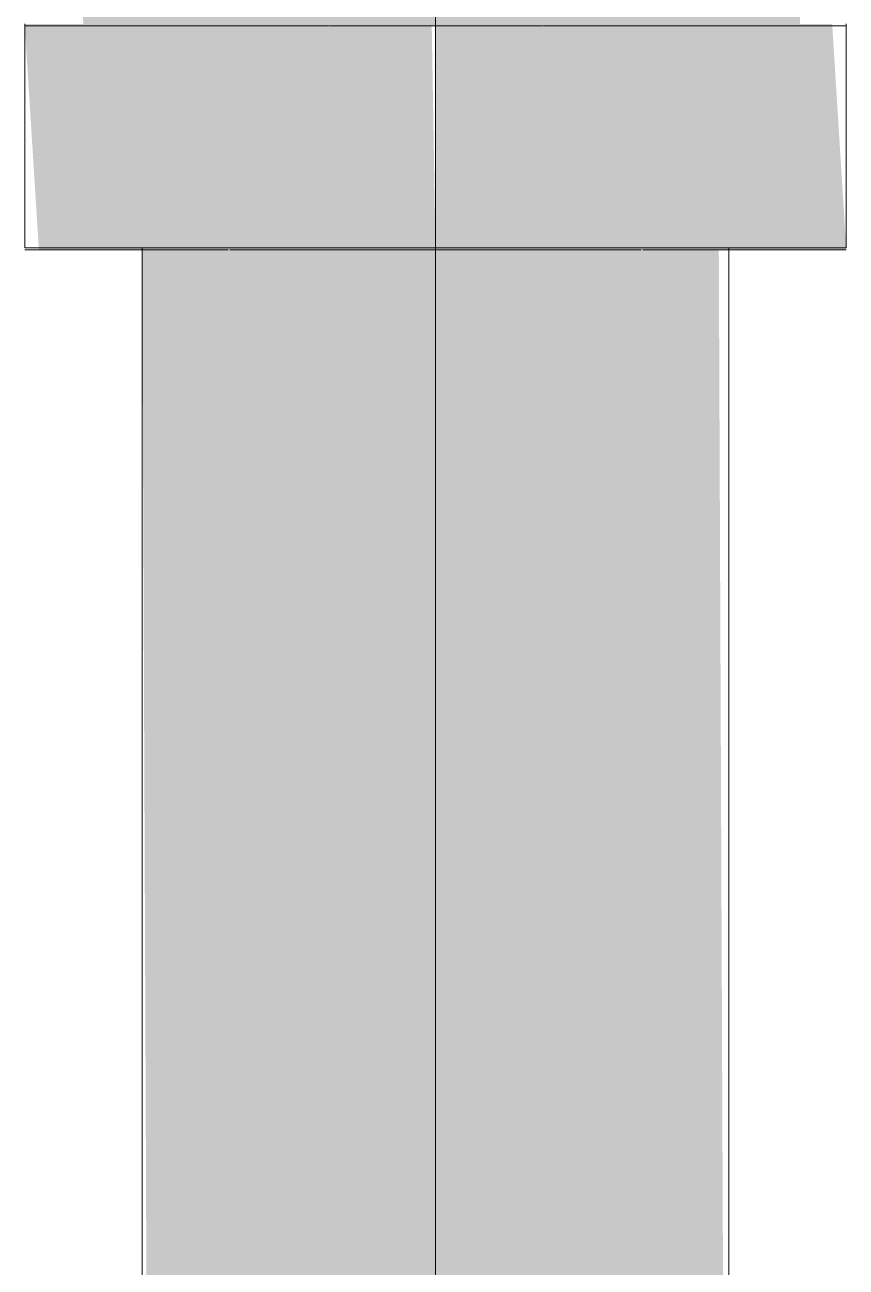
# Model space of a CAD drawing. Header units: millimetres. Extents: x -4000 to 187956, y -58990 to 162485.
# Drawn here: x 14216.2 to 14283.8, y 134320.2 to 134422.3 of the extents above; entities that cross this region are included whole.
import ezdxf

# ---------------------------------------------------------------- set-up
doc = ezdxf.new("R2010")
doc.units = ezdxf.units.MM
doc.linetypes.add('Dash 1_16_', pattern=[317.5, 158.75, -158.75])
doc.layers.add('P-PIPE', color=3, linetype='Continuous', lineweight=9)
doc.layers.add('P-PIPE-CNTR', color=3, linetype='Continuous', lineweight=9)

msp = doc.modelspace()

# ---------------------------------------------------------------- hatches: boundary and pattern name
at = {"layer": 'P-PIPE', "transparency": 33554534}
for points in [[(14246.12, 134422.27), (14250, 134422.27), (14249.69, 134429), (14242.55, 134430.29), (14236.29, 134433.98), (14231.74, 134439.41), (14229.2, 134446.29), (14229.2, 134453.9), (14231.98, 134461.04), (14236.3, 134466.19), (14242.55, 134469.88), (14250, 134471.24), (14250, 134477.95), (14220, 134477.95), (14221.02, 134422.27), (14242.24, 134422.27)], [(14265, 134422.27), (14280, 134422.27), (14278.98, 134477.95), (14250, 134477.95), (14250, 134471.24), (14257.45, 134469.88), (14264.83, 134464.85), (14268.26, 134460.76), (14270.81, 134453.9), (14270.81, 134446.29), (14266.64, 134437.48), (14263.71, 134433.98), (14257.45, 134430.29), (14250, 134428.94), (14250, 134422.27), (14261.38, 134422.27)], [(14250, 134403.99), (14249.69, 134422.41), (14216.21, 134422.41), (14217.37, 134403.99), (14241.26, 134403.99)], [(14250, 134403.84), (14249.69, 134422.27), (14216.21, 134422.27), (14217.37, 134403.84), (14241.26, 134403.84)], [(14258.75, 134403.99), (14283.79, 134403.99), (14282.64, 134422.41), (14250, 134422.41), (14250, 134403.99)], [(14258.75, 134403.84), (14283.79, 134403.84), (14282.64, 134422.27), (14250, 134422.27), (14250, 134403.84)], [(14243.76, 134203.66), (14250, 134203.66), (14250, 134403.99), (14225.87, 134403.99), (14226.69, 134203.66), (14237.94, 134203.66)], [(14243.76, 134203.51), (14250, 134203.51), (14250, 134403.84), (14225.87, 134403.84), (14226.69, 134203.51), (14237.94, 134203.51)], [(14250, 134203.66), (14274.13, 134203.66), (14273.31, 134403.99), (14250, 134403.99), (14250, 134346.22)], [(14250, 134203.51), (14274.13, 134203.51), (14273.31, 134403.84), (14250, 134403.84), (14250, 134346.22)]]:
    msp.add_hatch(color=1, dxfattribs=at).paths.add_polyline_path(points)

# ---------------------------------------------------------------- linework, layer by layer
at = {"layer": 'P-PIPE', "color": 20, "lineweight": 13}
for p, q in [((14216.21, 134422.41), (14216.21, 134403.99)), ((14216.21, 134422.27), (14216.21, 134403.99)), ((14217.37, 134422.27), (14216.21, 134422.27)), ((14217.37, 134422.27), (14216.21, 134422.27)), ((14219.82, 134422.27), (14217.38, 134422.27)), ((14220.74, 134422.27), (14217.38, 134422.27)), ((14220, 134422.27), (14225.91, 134422.27)), ((14220, 134422.27), (14221.02, 134422.27)), ((14226.11, 134422.27), (14220.78, 134422.27)), ((14226.11, 134422.27), (14220.98, 134422.27)), ((14221.02, 134422.27), (14224.02, 134422.27)), ((14224.02, 134422.27), (14225.91, 134422.27)), ((14225.96, 134422.27), (14231.74, 134422.27)), ((14225.96, 134422.27), (14228.79, 134422.27)), ((14231.8, 134422.27), (14226.16, 134422.27)), ((14233.11, 134422.27), (14226.16, 134422.27)), ((14228.79, 134422.27), (14231.82, 134422.27)), ((14233.11, 134422.27), (14231.89, 134422.27)), ((14233.04, 134422.27), (14241.21, 134422.27)), ((14233.04, 134422.27), (14235, 134422.27)), ((14241.26, 134422.27), (14233.17, 134422.27)), ((14241.26, 134422.27), (14233.17, 134422.27)), ((14235, 134422.27), (14241.21, 134422.27)), ((14250, 134422.27), (14241.32, 134422.27)), ((14249.68, 134422.27), (14242.22, 134422.27)), ((14242.24, 134422.27), (14249.68, 134422.27)), ((14242.24, 134422.27), (14250, 134422.27)), ((14250, 134422.27), (14249.68, 134422.27)), ((14249.68, 134422.27), (14250, 134422.27)), ((14257.78, 134422.27), (14250.07, 134422.27)), ((14258.75, 134422.27), (14250.07, 134422.27)), ((14250.07, 134422.27), (14257.77, 134422.27)), ((14250.07, 134422.27), (14257.77, 134422.27)), ((14267.45, 134422.27), (14258.81, 134422.27)), ((14273.89, 134422.27), (14258.81, 134422.27)), ((14258.85, 134422.27), (14267.02, 134422.27)), ((14258.85, 134422.27), (14265, 134422.27)), ((14265, 134422.27), (14267.02, 134422.27)), ((14267.55, 134422.27), (14271.21, 134422.27)), ((14273.89, 134422.27), (14268.21, 134422.27)), ((14268.26, 134422.27), (14274.09, 134422.27)), ((14271.21, 134422.27), (14274.09, 134422.27)), ((14279.03, 134422.27), (14273.94, 134422.27)), ((14279.26, 134422.27), (14273.94, 134422.27)), ((14274.13, 134422.27), (14280, 134422.27)), ((14274.13, 134422.27), (14275.98, 134422.27)), ((14275.98, 134422.27), (14278.98, 134422.27)), ((14278.98, 134422.27), (14280, 134422.27)), ((14283.79, 134422.27), (14279.3, 134422.27)), ((14282.64, 134422.27), (14280.18, 134422.27)), ((14283.79, 134422.27), (14282.64, 134422.27)), ((14283.79, 134403.99), (14283.79, 134422.41)), ((14283.79, 134403.99), (14283.79, 134422.27)), ((14216.21, 134403.99), (14225.83, 134403.99)), ((14216.21, 134403.99), (14250, 134403.99)), ((14216.21, 134403.84), (14225.83, 134403.84)), ((14216.21, 134403.84), (14225.83, 134403.84)), ((14225.87, 134403.99), (14225.87, 134203.66)), ((14232.94, 134403.99), (14225.87, 134403.99)), ((14225.87, 134403.84), (14225.87, 134203.66)), ((14226.69, 134403.84), (14225.87, 134403.84)), ((14226.64, 134403.99), (14232.92, 134403.99)), ((14226.64, 134403.84), (14228.93, 134403.84)), ((14226.64, 134403.84), (14228.93, 134403.84)), ((14229.1, 134403.84), (14226.69, 134403.84)), ((14228.93, 134403.84), (14232.92, 134403.84)), ((14228.93, 134403.84), (14232.92, 134403.84)), ((14232.94, 134403.84), (14229.1, 134403.84)), ((14266.91, 134403.99), (14233.09, 134403.99)), ((14237.93, 134403.84), (14233.09, 134403.84)), ((14233.11, 134403.99), (14250, 134403.99)), ((14233.11, 134403.84), (14237.83, 134403.84)), ((14233.11, 134403.84), (14237.83, 134403.84)), ((14237.83, 134403.84), (14243.72, 134403.84)), ((14237.83, 134403.84), (14243.72, 134403.84)), ((14243.75, 134403.84), (14237.94, 134403.84)), ((14243.72, 134403.84), (14250, 134403.84)), ((14243.72, 134403.84), (14250, 134403.84)), ((14250, 134403.84), (14243.76, 134403.84)), ((14250, 134403.99), (14266.9, 134403.99)), ((14250, 134403.99), (14283.79, 134403.99)), ((14250, 134403.84), (14256.28, 134403.84)), ((14250, 134403.84), (14256.28, 134403.84)), ((14256.24, 134403.84), (14250, 134403.84)), ((14262.06, 134403.84), (14256.25, 134403.84)), ((14256.28, 134403.84), (14262.17, 134403.84)), ((14256.28, 134403.84), (14262.17, 134403.84)), ((14266.91, 134403.84), (14262.07, 134403.84)), ((14262.17, 134403.84), (14266.9, 134403.84)), ((14262.17, 134403.84), (14266.9, 134403.84)), ((14274.13, 134403.99), (14267.06, 134403.99)), ((14270.9, 134403.84), (14267.06, 134403.84)), ((14267.08, 134403.99), (14273.37, 134403.99)), ((14267.08, 134403.84), (14271.07, 134403.84)), ((14267.08, 134403.84), (14271.07, 134403.84)), ((14273.31, 134403.84), (14270.9, 134403.84)), ((14271.07, 134403.84), (14273.36, 134403.84)), ((14271.07, 134403.84), (14273.36, 134403.84)), ((14274.13, 134403.84), (14273.31, 134403.84)), ((14274.13, 134203.66), (14274.13, 134403.99)), ((14274.13, 134203.66), (14274.13, 134403.84)), ((14274.17, 134403.99), (14282.64, 134403.99)), ((14274.17, 134403.84), (14283.79, 134403.84)), ((14274.17, 134403.84), (14283.79, 134403.84)), ((14282.64, 134403.99), (14283.79, 134403.99))]:
    msp.add_line(p, q, dxfattribs=at)
at = {"layer": 'P-PIPE-CNTR', "color": 20, "lineweight": 13}
for q in [(14250, 134426.12), (14250, 134422.27)]:
    msp.add_line((14250, 134403.99), q, dxfattribs=at)
at = {"layer": 'P-PIPE-CNTR', "color": 1, "linetype": 'Dash 1_16_'}
for p in [(14250, 134403.99), (14250, 134403.99), (14250, 134403.84), (14250, 134403.84)]:
    msp.add_line(p, (14250, 134203.66), dxfattribs=at)

doc.saveas('drawing.dxf')
